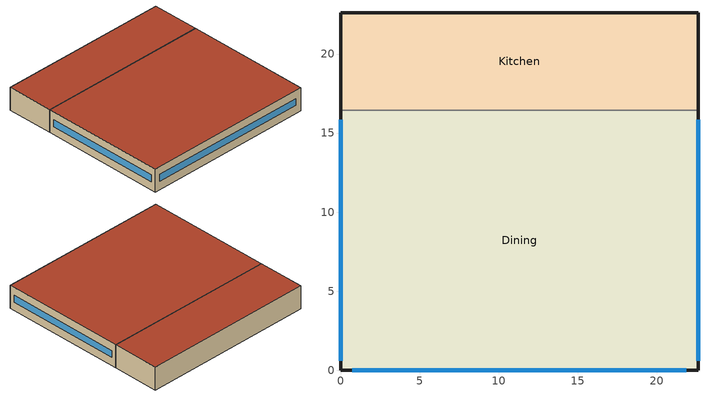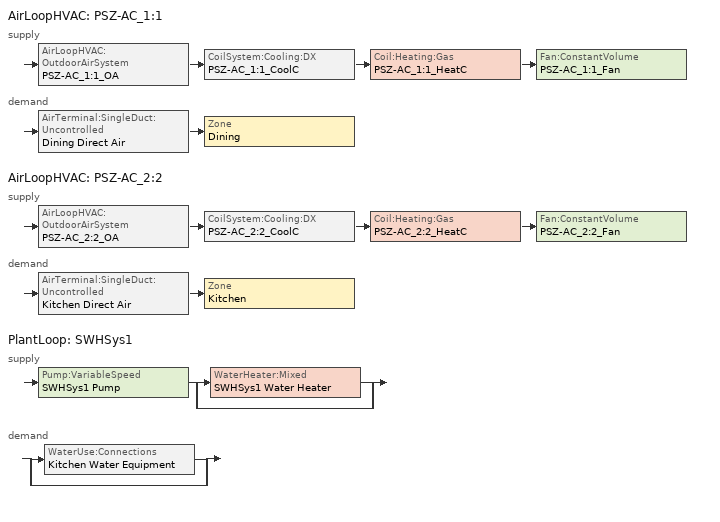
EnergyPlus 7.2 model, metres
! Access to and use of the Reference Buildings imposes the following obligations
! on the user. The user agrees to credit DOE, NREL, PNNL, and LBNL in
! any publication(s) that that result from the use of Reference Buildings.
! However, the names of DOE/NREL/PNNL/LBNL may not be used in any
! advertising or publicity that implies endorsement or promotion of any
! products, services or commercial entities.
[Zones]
Dining
 floor ground (ext-slab): 22.61,16.44 22.61,0 0,0 0,16.44 z0
 wall outside (Steel Frame Non-res Ext Wall): 0,16.44 0,0 22.61,0 22.61,16.44 z0:3.05
 wall to Kitchen (int-walls): 22.61,16.44 0,16.44 z0:3.05
 window (Window Non-res Fixed): 22.61,0.6 22.61,15.84 / 0.75,0 21.86,0 / 0,15.84 0,0.6 z1.07:1.98
 roof outside (IEAD Non-res Roof): 0,16.44 0,0 22.61,0 22.61,16.44 z3.05
Kitchen
 floor ground (ext-slab): 22.61,22.61 22.61,16.44 0,16.44 0,22.61 z0
 wall outside (Steel Frame Non-res Ext Wall): 22.61,16.44 22.61,22.61 0,22.61 0,16.44 z0:3.05
 roof outside (IEAD Non-res Roof): 0,22.61 0,16.44 22.61,16.44 22.61,22.61 z3.05
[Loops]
AirLoopHVAC 'PSZ-AC_1:1'
 supply: AirLoopHVAC:OutdoorAirSystem 'PSZ-AC_1:1_OA' > CoilSystem:Cooling:DX 'PSZ-AC_1:1_CoolC' > Coil:Heating:Gas 'PSZ-AC_1:1_HeatC' > Fan:ConstantVolume 'PSZ-AC_1:1_Fan'
 demand: AirTerminal:SingleDuct:Uncontrolled 'Dining Direct Air' > Zone 'Dining'
AirLoopHVAC 'PSZ-AC_2:2'
 supply: AirLoopHVAC:OutdoorAirSystem 'PSZ-AC_2:2_OA' > CoilSystem:Cooling:DX 'PSZ-AC_2:2_CoolC' > Coil:Heating:Gas 'PSZ-AC_2:2_HeatC' > Fan:ConstantVolume 'PSZ-AC_2:2_Fan'
 demand: AirTerminal:SingleDuct:Uncontrolled 'Kitchen Direct Air' > Zone 'Kitchen'
PlantLoop 'SWHSys1'
 supply: Pump:VariableSpeed 'SWHSys1 Pump' > split
  | WaterHeater:Mixed 'SWHSys1 Water Heater'
  | bypass
 demand: split
  | WaterUse:Connections 'Kitchen Water Equipment'
  | bypass
[Building]
Ref Bldg Full Service Restaurant Pre1980_v1.3_5.0: North Axis {deg}=0; Terrain=City; Loads Convergence Tolerance Value=0.04; Temperature Convergence Tolerance Value {deltaC}=0.2; Solar Distribution=FullInteriorAndExterior; Maximum Number of Warmup Days=25; Minimum Number of Warmup Days=6
[Site:Location]
USA MN-MINNEAPOLIS: Latitude {deg}=44.87; Longitude {deg}=-93.22; Time Zone {hr}=-6; Elevation {m}=255
[SizingPeriod:DesignDay] Day of Month=21; Humidity Condition Type=Wetbulb; Barometric Pressure {Pa}=98299; Rain Indicator=No; Snow Indicator=No; Daylight Saving Time Indicator=No; Solar Model Indicator=ASHRAEClearSky
Name | Month | Day Type | Maximum Dry-Bulb Temperature {C} | Daily Dry-Bulb Temperature Range {deltaC} | Wetbulb or DewPoint at Maximum Dry-Bulb {C} | Wind Speed {m/s} | Wind Direction {deg} | Sky Clearness
MINNEAPOLIS Ann Htg 99.6% Condns DB | 1 | WinterDesignDay | -26 | 0 | -26 | 3.9 | 310 | 0
MINNEAPOLIS Ann Clg .4% Condns WB=>MDB | 7 | SummerDesignDay | 30.7 | 10.3 | 24.8 | 6.2 | 180 | 1
[Site:WaterMainsTemperature]
Calculation Method=CORRELATION; Annual Average Outdoor Air Temperature {C}=7.21; Maximum Difference In Monthly Average Outdoor Air Temperatures {deltaC}=33.8
[Site:GroundTemperature:BuildingSurface]
19.332, 19.336, 19.402, 19.499, 20.187, 21.576, 22.125, 22.272, 20.641, 19.872, 19.644, 19.476
[Construction]
Steel Frame Non-res Ext Wall: Wood Siding, Steel Frame NonRes Wall Insulation, 1/2IN Gypsum
IEAD Non-res Roof: Roof Membrane, IEAD NonRes Roof Insulation, Metal Decking
ext-slab: HW CONCRETE
int-walls: 1/2IN Gypsum, 1/2IN Gypsum
Window Non-res Fixed: NonRes Fixed Assembly Window
InteriorFurnishings: Std Wood 6inch
[Material] Thermal Absorptance=0.9
Name | Roughness | Thickness {m} | Conductivity {W/m-K} | Density {kg/m3} | Specific Heat {J/kg-K} | Solar Absorptance | Visible Absorptance
Steel Frame NonRes Wall Insulation | MediumRough | 0.0438366 | 0.049 | 265 | 836.8 | 0.7 | 0.7
IEAD NonRes Roof Insulation | MediumRough | 0.134188 | 0.049 | 265 | 836.8 | 0.7 | 0.7
Std Wood 6inch | MediumSmooth | 0.15 | 0.12 | 540 | 1210 | 0.7 | 0.7
Wood Siding | MediumSmooth | 0.01 | 0.11 | 544.62 | 1210 | 0.78 | 0.78
1/2IN Gypsum | Smooth | 0.0127 | 0.16 | 784.9 | 830 | 0.92 | 0.92
HW CONCRETE | Rough | 0.1016 | 1.311 | 2240 | 836.8 | 0.7 | 0.7
Roof Membrane | VeryRough | 0.0095 | 0.16 | 1121.29 | 1460 | 0.7 | 0.7
Metal Decking | MediumSmooth | 0.0015 | 45.006 | 7680 | 418.4 | 0.7 | 0.3
[WindowMaterial:SimpleGlazingSystem]
NonRes Fixed Assembly Window: U-Factor {W/m2-K}=3.52036; Solar Heat Gain Coefficient=0.41
[Zone] Type=1; Multiplier=1; Floor Area {m2}=autocalculate; Part of Total Floor Area=Yes
Dining; Kitchen
[People] Number of People Schedule=BLDG_OCC_SCH; Fraction Radiant=0.3; Sensible Heat Fraction=AUTOCALCULATE; Activity Level Schedule=ACTIVITY_SCH; Enable ASHRAE 55 Comfort Warnings=No; Mean Radiant Temperature Calculation Type=ZoneAveraged; Work Efficiency Schedule=WORK_EFF_SCH; Clothing Insulation Schedule=CLOTHING_SCH; Air Velocity Schedule=AIR_VELO_SCH; Thermal Comfort Model 1 Type=FANGER
Name | Zone or ZoneList | Number of People Calculation Method | Zone Floor Area per Person {m2/person} | Number of People
Dining People | Dining | Area/Person | 1.39
Kitchen People | Kitchen | People |  | 7.5
[Lights] Schedule=BLDG_LIGHT_SCH; Design Level Calculation Method=Watts/Area; Return Air Fraction=0; Fraction Radiant=0.7; Fraction Visible=0.2; Fraction Replaceable=1; Return Air Fraction Calculated from Plenum Temperature=No
Name | Zone or ZoneList | Watts per Zone Floor Area {W/m2}
Dining_Lights | Dining | 27.38
Kitchen_Lights | Kitchen | 16.37
[ElectricEquipment] Design Level Calculation Method=EquipmentLevel
Name | Zone or ZoneList | Schedule | Design Level {W} | Fraction Latent | Fraction Radiant | Fraction Lost
Dining_MiscElec_Equip | Dining | BLDG_EQUIP_SCH | 22402 | 0.25 | 0.3 | 0
Kitchen_MiscElec_Equip | Kitchen | BLDG_EQUIP_SCH | 52500 | 0.25 | 0.3 | 0.2
Kitchen_ExhFan_Equip | Kitchen | Kitchen_Exhaust_SCH | 699 | 0 | 0 | 1
[GasEquipment]
Kitchen_MiscGas_Equip: Zone or ZoneList=Kitchen; Schedule=GAS_EQUIP_SCH; Design Level Calculation Method=EquipmentLevel; Design Level {W}=166994; Fraction Latent=0.1; Fraction Radiant=0.2; Fraction Lost=0.7
[Exterior:Lights]
Exterior Facade Lighting: Schedule=ALWAYS_ON; Design Level {W}=5081; Control Option=AstronomicalClock
[ZoneInfiltration:DesignFlowRate] Schedule=INFIL_HALF_ON_SCH; Design Flow Rate Calculation Method=Flow/ExteriorArea; Flow per Exterior Surface Area {m3/s-m2}=0.001133; Constant Term Coefficient=1; Temperature Term Coefficient=0; Velocity Term Coefficient=0; Velocity Squared Term Coefficient=0
Name | Zone or ZoneList
Dining_Infiltration | Dining
Kitchen_Infiltration | Kitchen
[InternalMass] Construction=InteriorFurnishings
Name | Zone | Surface Area {m2}
Dining Internal Mass | Dining | 743.4961
Kitchen Internal Mass | Kitchen | 278.8105
[ZoneMixing]
Kitchen Exhaust Fanmixing_0: Zone=Kitchen; Schedule=HVACOperationSchd; Design Flow Rate Calculation Method=Flow/Zone; Design Flow Rate {m3/s}=1.828; Source Zone=Dining; Delta Temperature {deltaC}=0
[Fan:ConstantVolume] Availability Schedule=HVACOperationSchd; Pressure Rise {Pa}=622; Maximum Flow Rate {m3/s}=AUTOSIZE; Motor In Airstream Fraction=1
Name | Fan Efficiency | Motor Efficiency
PSZ-AC_1:1_Fan | 0.56875 | 0.875
PSZ-AC_2:2_Fan | 0.546 | 0.84
[Fan:ZoneExhaust] Availability Schedule=HVACOperationSchd; Fan Efficiency=1; Pressure Rise {Pa}=1.0e-006
Name | Maximum Flow Rate {m3/s}
Dining Exhaust Fan | 1.828
Kitchen Exhaust Fan | 0.06
[Coil:Heating:Gas] Availability Schedule=ALWAYS_ON; Gas Burner Efficiency=0.78; Nominal Capacity {W}=AUTOSIZE
PSZ-AC_1:1_HeatC; PSZ-AC_2:2_HeatC
[Coil:Cooling:DX:TwoSpeed]
PSZ-AC_1:1_CoolC DXCoil: Availability Schedule=ALWAYS_ON; Rated High Speed Total Cooling Capacity {W}=AUTOSIZE; Rated High Speed Sensible Heat Ratio=AUTOSIZE; Rated High Speed COP {W/W}=3.23372; Rated High Speed Air Flow Rate {m3/s}=AUTOSIZE; Total Cooling Capacity Function of Temperature Curve=Measured_CoolCStandard10Ton_CapFT; Total Cooling Capacity Function of Flow Fraction Curve=Measured_CoolCStandard10Ton_CapFF; Energy Input Ratio Function of Temperature Curve=Measured_CoolCStandard10Ton_EIRFT; Energy Input Ratio Function of Flow Fraction Curve=Measured_CoolCStandard10Ton_EIRFFF; Part Load Fraction Correlation Curve=No_PLR_Degredation; Rated Low Speed Total Cooling Capacity {W}=AUTOSIZE; Rated Low Speed Sensible Heat Ratio=AUTOSIZE; Rated Low Speed COP {W/W}=3.28187; Rated Low Speed Air Flow Rate {m3/s}=AUTOSIZE; Low Speed Total Cooling Capacity Function of Temperature Curve=Measured_LowSpeedCoolCapLSFT; Low Speed Energy Input Ratio Function of Temperature Curve=Measured_LowSpeedCoolEIRLSFT
[Coil:Cooling:DX:SingleSpeed]
PSZ-AC_2:2_CoolC DXCoil: Availability Schedule=ALWAYS_ON; Rated Total Cooling Capacity {W}=AUTOSIZE; Rated Sensible Heat Ratio=AUTOSIZE; Rated COP {W/W}=3.50016; Rated Air Flow Rate {m3/s}=AUTOSIZE; Total Cooling Capacity Function of Temperature Curve=Cool-Cap-fT; Total Cooling Capacity Function of Flow Fraction Curve=ConstantCubic; Energy Input Ratio Function of Temperature Curve=Cool-EIR-fT; Energy Input Ratio Function of Flow Fraction Curve=ConstantCubic; Part Load Fraction Correlation Curve=Cool-PLF-fPLR
[Zone equipment]
Dining: Dining Exhaust Fan, Dining Direct Air
Kitchen: Kitchen Exhaust Fan, Kitchen Direct Air
[Sizing:Zone] Zone Cooling Design Supply Air Temperature Input Method=SupplyAirTemperature; Zone Cooling Design Supply Air Temperature {C}=14; Zone Heating Design Supply Air Temperature Input Method=SupplyAirTemperature; Zone Heating Design Supply Air Temperature {C}=40; Zone Cooling Design Supply Air Humidity Ratio {kgWater/kgDryAir}=0.0085; Zone Heating Design Supply Air Humidity Ratio {kgWater/kgDryAir}=0.008; Cooling Design Air Flow Method=DesignDay; Heating Design Air Flow Method=DesignDay
Name | Design Specification Outdoor Air Object
Dining | SZ DSOA Dining
Kitchen | SZ DSOA Kitchen
[DesignSpecification:OutdoorAir] Outdoor Air Method=Flow/Person
Name | Outdoor Air Flow per Person {m3/s-person}
SZ DSOA Dining | 0.01
SZ DSOA Kitchen | 0.008
[ZoneControl:Thermostat] Control Type Schedule=Dual Zone Control Type Sched
Name | Zone or ZoneList | Control 1
Dining Thermostat | Dining | Dining DualSPSched
Kitchen Thermostat | Kitchen | Kitchen DualSPSched
[ThermostatSetpoint:DualSetpoint]
Name | Heating Setpoint Temperature Schedule | Cooling Setpoint Temperature Schedule
Dining DualSPSched | HTGSETP_SCH | CLGSETP_SCH
Kitchen DualSPSched | HTGSETP_KITCHEN_SCH | CLGSETP_KITCHEN_SCH
[SetpointManager:SingleZone:Reheat] Control Variable=Temperature; Minimum Supply Air Temperature {C}=10; Maximum Supply Air Temperature {C}=50
Name | Control Zone | Setpoint Node or NodeList
SupAirTemp MngrDining | Dining | PSZ-AC_1:1 Supply Equipment Outlet Node
SupAirTemp MngrKitchen | Kitchen | PSZ-AC_2:2 Supply Equipment Outlet Node
[Sizing:System] Type of Load to Size On=Sensible; Design Outdoor Air Flow Rate {m3/s}=AUTOSIZE; Minimum System Air Flow Ratio=1; Preheat Design Temperature {C}=7; Preheat Design Humidity Ratio {kgWater/kgDryAir}=0.008; Precool Design Temperature {C}=12.8; Precool Design Humidity Ratio {kgWater/kgDryAir}=0.008; Central Cooling Design Supply Air Temperature {C}=12.8; Central Heating Design Supply Air Temperature {C}=40; Sizing Option=NonCoincident; Central Cooling Design Supply Air Humidity Ratio {kgWater/kgDryAir}=0.0085; Central Heating Design Supply Air Humidity Ratio {kgWater/kgDryAir}=0.008; Cooling Design Air Flow Method=DesignDay; Cooling Design Air Flow Rate {m3/s}=0; Heating Design Air Flow Method=DesignDay; Heating Design Air Flow Rate {m3/s}=0; System Outdoor Air Method=ZoneSum
Name | 100% Outdoor Air in Cooling | 100% Outdoor Air in Heating
PSZ-AC_1:1 | No | No
PSZ-AC_2:2 | YES | YES
[Controller:OutdoorAir] Minimum Outdoor Air Flow Rate {m3/s}=AUTOSIZE; Maximum Outdoor Air Flow Rate {m3/s}=AUTOSIZE; Economizer Control Action Type=ModulateFlow; Economizer Maximum Limit Dry-Bulb Temperature {C}=28; Economizer Maximum Limit Enthalpy {J/kg}=64000; Economizer Minimum Limit Dry-Bulb Temperature {C}=-100; Lockout Type=NoLockout; Minimum Limit Type=FixedMinimum; Minimum Outdoor Air Schedule=MinOA_Sched
Name | Economizer Control Type
PSZ-AC_1:1_OA_Controller | DifferentialDryBulb
PSZ-AC_2:2_OA_Controller | NoEconomizer
[AirLoopHVAC] Design Supply Air Flow Rate {m3/s}=AUTOSIZE
PSZ-AC_1:1; PSZ-AC_2:2
[CoilSystem:Cooling:DX] Availability Schedule=ALWAYS_ON
Name | Cooling Coil
PSZ-AC_1:1_CoolC | PSZ-AC_1:1_CoolC DXCoil
PSZ-AC_2:2_CoolC | PSZ-AC_2:2_CoolC DXCoil
[AirTerminal:SingleDuct:Uncontrolled] Availability Schedule=ALWAYS_ON; Maximum Air Flow Rate {m3/s}=AUTOSIZE
Dining Direct Air; Kitchen Direct Air
[AvailabilityManager:NightCycle] Applicability Schedule=ALWAYS_ON; Fan Schedule=HVACOperationSchd; Control Type=CycleOnAny; Thermostat Tolerance {deltaC}=1; Cycling Run Time {s}=1800
PSZ-AC_1:1 Availability Manager; PSZ-AC_2:2 Availability Manager
[SetpointManager:MixedAir] Control Variable=Temperature
Name | Setpoint Node or NodeList
PSZ-AC_1:1_CoolC SAT Manager | PSZ-AC_1:1_CoolC-PSZ-AC_1:1_HeatCNode
PSZ-AC_1:1_HeatC MixedAir Manager | PSZ-AC_1:1_HeatC-PSZ-AC_1:1_FanNode
PSZ-AC_1:1_OAMixed Air Temp Manager | PSZ-AC_1:1_OA-PSZ-AC_1:1_CoolCNode
PSZ-AC_2:2_CoolC SAT Manager | PSZ-AC_2:2_CoolC-PSZ-AC_2:2_HeatCNode
PSZ-AC_2:2_HeatC MixedAir Manager | PSZ-AC_2:2_HeatC-PSZ-AC_2:2_FanNode
PSZ-AC_2:2_OAMixed Air Temp Manager | PSZ-AC_2:2_OA-PSZ-AC_2:2_CoolCNode
[Refrigeration:Case] Availability Schedule=ALWAYS_ON; Zone=Kitchen; Rated Ambient Temperature {C}=23.88; Rated Ambient Relative Humidity {percent}=55; Latent Case Credit Curve Type=CaseTemperatureMethod; Standard Case Lighting Power per Unit Length {W/m}=33; Case Lighting Schedule=BLDG_LIGHT_SCH; Fraction of Lighting Energy to Case=1; Case Anti-Sweat Heater Power per Unit Length {W/m}=0; Minimum Anti-Sweat Heater Power per Unit Length {W/m}=0; Anti-Sweat Heater Control Type=None; Humidity at Zero Anti-Sweat Heater Energy {percent}=0; Case Height {m}=0; Defrost Energy Correction Curve Type=None
Name | Rated Total Cooling Capacity per Unit Length {W/m} | Rated Latent Heat Ratio | Rated Runtime Fraction | Case Length {m} | Case Operating Temperature {C} | Latent Case Credit Curve | Standard Case Fan Power per Unit Length {W/m} | Operating Case Fan Power per Unit Length {W/m} | Fraction of Anti-Sweat Heater Energy to Case | Case Defrost Power per Unit Length {W/m} | Case Defrost Type | Case Defrost Schedule | Case Defrost Drip-Down Schedule | Under Case HVAC Return Air Fraction | Refrigerated Case Restocking Schedule | Case Credit Fraction Schedule
Kitchen_Case:1_WALKINFREEZER | 688 | 0.1 | 0.4 | 2.44 | -23 | Kitchen_Case:1_WALKINFREEZERSingleShelfHorizontal_LatentEnergyMult | 74 | 74 | 0 | 820 | Electric | Kitchen_Case:1_WALKINFREEZER_CaseDefrost2aDaySched | Kitchen_Case:1_WALKINFREEZER_CaseDripDown2aDaySched | 0 | Kitchen_Case:1_WALKINFREEZER_WalkInStockingSched | Kitchen_Case:1_WALKINFREEZER_CaseCreditReduxSched
Kitchen_Case:2_SELFCONTAINEDDISPLAYCASE | 734 | 0.08 | 0.85 | 3.05 | 2 | Kitchen_Case:2_SELFCONTAINEDDISPLAYCASEMultiShelfVertical_LatentEnergyMult | 66 | 66 | 0.2 | 0 | None |  |  | 0.05 | Kitchen_Case:2_SELFCONTAINEDDISPLAYCASE_CaseStockingSched
[Refrigeration:CompressorRack] Heat Rejection Location=OUTDOORS; Design Condenser Fan Power {W}=330; Condenser Type=AIRCOOLED
Name | Design Compressor Rack COP {W/W} | Compressor Rack COP Function of Temperature Curve | Condenser Fan Power Function of Temperature Curve | Refrigeration Case Name or WalkIn Name or CaseAndWalkInList
RACK1 | 1.5 | RACK1_RackCOPfTCurve | RACK1_RackCondFanCurve2 | Kitchen_Case:1_WALKINFREEZER
RACK2 | 3 | RACK2_RackCOPfTCurve |  | Kitchen_Case:2_SELFCONTAINEDDISPLAYCASE
[WaterHeater:Mixed]
SWHSys1 Water Heater: Tank Volume {m3}=0.2; Setpoint Temperature Schedule=SWHSys1 Water Heater Setpoint Temperature Schedule Name; Deadband Temperature Difference {deltaC}=2; Maximum Temperature Limit {C}=82.2222; Heater Control Type=Cycle; Heater Maximum Capacity {W}=845000; Heater Fuel Type=NATURALGAS; Heater Thermal Efficiency=0.8; Off Cycle Parasitic Fuel Consumption Rate {W}=20; Off Cycle Parasitic Fuel Type=NATURALGAS; Off Cycle Parasitic Heat Fraction to Tank=0.8; On Cycle Parasitic Fuel Type=NATURALGAS; Ambient Temperature Indicator=SCHEDULE; Ambient Temperature Schedule=SWHSys1 Water Heater Ambient Temperature Schedule Name; Off Cycle Loss Coefficient to Ambient Temperature {W/K}=6; On Cycle Loss Coefficient to Ambient Temperature {W/K}=6; Use Side Effectiveness=1; Source Side Effectiveness=1; Use Side Design Flow Rate {m3/s}=AUTOSIZE; Source Side Design Flow Rate {m3/s}=AUTOSIZE; Indirect Water Heating Recovery Time {hr}=1.5
[WaterUse:Equipment]
Kitchen Water Equipment: Peak Flow Rate {m3/s}=0.00014; Flow Rate Fraction Schedule=BLDG_SWH_SCH; Target Temperature Schedule=Kitchen Water Equipment Temp Sched; Hot Water Supply Temperature Schedule=Kitchen Water Equipment Hot Supply Temp Sched; Zone=Kitchen; Sensible Fraction Schedule=Kitchen Water Equipment Sensible fract sched; Latent Fraction Schedule=Kitchen Water Equipment Latent fract sched
[Pump:VariableSpeed]
SWHSys1 Pump: Rated Flow Rate {m3/s}=AUTOSIZE; Rated Pump Head {Pa}=0.1; Rated Power Consumption {W}=AUTOSIZE; Motor Efficiency=1; Fraction of Motor Inefficiencies to Fluid Stream=0; Coefficient 1 of the Part Load Performance Curve=0; Coefficient 2 of the Part Load Performance Curve=1; Coefficient 3 of the Part Load Performance Curve=0; Coefficient 4 of the Part Load Performance Curve=0; Minimum Flow Rate {m3/s}=0; Pump Control Type=Intermittent
[PlantEquipmentList]
SWHSys1 Equipment List: SWHSys1 Water Heater
[Sizing:Plant]
SWHSys1: Loop Type=Heating; Design Loop Exit Temperature {C}=60; Loop Design Temperature Difference {deltaC}=5
[SetpointManager:Scheduled]
SWHSys1 Loop Setpoint Manager: Control Variable=Temperature; Schedule=SWHSys1-Loop-Temp-Schedule; Setpoint Node or NodeList=SWHSys1 Supply Outlet Node
[PlantEquipmentOperationSchemes]
SWHSys1 Loop Operation Scheme List: Control Scheme 1=SWHSys1 Operation Scheme; Control Scheme 1 Schedule=PlantOnSched
[PlantEquipmentOperation:HeatingLoad]
SWHSys1 Operation Scheme: Load Range 1 Lower Limit {W}=0; Load Range 1 Upper Limit {W}=1000000000000000; Range 1 Equipment List=SWHSys1 Equipment List
[PlantLoop]
SWHSys1: Fluid Type=Water; Plant Equipment Operation Scheme=SWHSys1 Loop Operation Scheme List; Maximum Loop Temperature {C}=60; Minimum Loop Temperature {C}=10; Maximum Loop Flow Rate {m3/s}=AUTOSIZE; Minimum Loop Flow Rate {m3/s}=0; Plant Loop Volume {m3}=AUTOSIZE; Load Distribution Scheme=Optimal
[WaterUse:Connections]
Kitchen Water Equipment: Water Use Equipment 1=Kitchen Water Equipment
[UtilityCost:Tariff]
Name | Output Meter | Conversion Factor Choice | Season Schedule | Monthly Charge or Variable | Group
NorthernStatesPow_A-14_GeneralService | Electricity:Facility | kWh | NorthernStatesPowSeasonSchedule | 22.04 | Comm Elect
NorthernStatesPow_A-10_SmallGeneral | Electricity:Facility | kWh | NorthernStatesPowSeasonSchedule | 6.88 | Comm Elect
MN_EIAMonthlyRateGas | Gas:Facility | MCF |  | 0 | Comm Gas
[UtilityCost:Charge:Block]
annualEnergyCharge: Tariff=NorthernStatesPow_A-14_GeneralService; Source Variable=totalEnergy; Season=annual; Category Variable=EnergyCharges; Block Size Multiplier Value or Variable=TotalDemand; Block Size 1 Value or Variable=400; Block 1 Cost per Unit Value or Variable=0.0331; Block Size 2 Value or Variable=remaining; Block 2 Cost per Unit Value or Variable=0.0261
[UtilityCost:Charge:Simple]
Name | Tariff | Source Variable | Season | Category Variable | Cost per Unit Value or Variable
WinterBasicDemandCharge | NorthernStatesPow_A-14_GeneralService | TotalDemand | Winter | DemandCharges | 6.61
SummerBasicDemandCharge | NorthernStatesPow_A-14_GeneralService | TotalDemand | Summer | DemandCharges | 9.26
TaxofSixPercent | NorthernStatesPow_A-14_GeneralService | SubTotal | Annual | Taxes | 0.06
SummerBasicEnergyCharge | NorthernStatesPow_A-10_SmallGeneral | TotalEnergy | Summer | EnergyCharges | 0.0758
WinterBasicEnergyCharge | NorthernStatesPow_A-10_SmallGeneral | TotalEnergy | Winter | EnergyCharges | 0.0658
TaxofSixPercent | NorthernStatesPow_A-10_SmallGeneral | SubTotal | Annual | Taxes | 0.06
MonthlyRateGasCharge | MN_EIAMonthlyRateGas | totalEnergy | Annual | EnergyCharges | MN_MonthlyGasRates
TaxofSixPercent | MN_EIAMonthlyRateGas | SubTotal | Annual | Taxes | 0.06
[UtilityCost:Qualify] Variable=TotalDemand; Threshold Value or Variable=25; Season=Annual; Threshold Test=Count
Name | Tariff | Qualify Type | Number of Months
MinDemand25kw | NorthernStatesPow_A-14_GeneralService | Minimum | 12
MaxDemand25kw | NorthernStatesPow_A-10_SmallGeneral | Maximum | 1
[UtilityCost:Variable]
MN_MonthlyGasRates: Tariff=MN_EIAMonthlyRateGas; Variable Type=Currency; January Value=8.22; February Value=8.3; March Value=7.55; April Value=7.59; May Value=8.5; June Value=9.1; July Value=8.54; August Value=8.23; September Value=7.64; October Value=7.35; November Value=7.23; December Value=7.56
[Schedule:Compact]
ALWAYS_ON; PlantOnSched: Through: 12/31, For: AllDays, Until: 24:00, 1
ACTIVITY_SCH: Through: 12/31, For: AllDays, Until: 24:00, 120
AIR_VELO_SCH; Kitchen Water Equipment Sensible fract sched: Through: 12/31, For: AllDays, Until: 24:00, 0.2
BLDG_EQUIP_SCH: Through: 12/31, For: Weekday, Until: 06:00, 0.1, Until: 07:00, 0.25, Until: 09:00, 0.35, Until: 10:00, 0.25, Until: 13:00, 0.35, Until: 16:00, 0.25, Until: 19:00, 0.35, Until: 24:00, 0.25, For: Saturday, Until: 06:00, 0.1, Until: 07:00, 0.25, Until: 09:00, 0.35, Until: 10:00, 0.25, Until: 13:00, 0.35, Until: 16:00, 0.25, Until: 19:00, 0.35, Until: 24:00, 0.25, For: SummerDesignDay, Until: 24:00, 0.35, For: WinterDesignDay, Until: 24:00, 0, For: Sunday Holidays AllOtherDays, Until: 06:00, 0.1, Until: 07:00, 0.25, Until: 09:00, 0.35, Until: 10:00, 0.25, Until: 13:00, 0.35, Until: 16:00, 0.25, Until: 19:00, 0.35, Until: 24:00, 0.25
BLDG_LIGHT_SCH: Through: 12/31, For: SummerDesignDay, Until: 24:00, 1, For: WinterDesignDay, Until: 24:00, 0, For: Weekday Saturday Sunday Holidays AllOtherDays, Until: 01:00, 0.45, Until: 05:00, 0.15, Until: 06:00, 0.45, Until: 24:00, 0.9
BLDG_OCC_SCH: Through: 12/31, For: Weekdays, Until: 01:00, 0.05, Until: 05:00, 0, Until: 06:00, 0.05, Until: 07:00, 0.1, Until: 10:00, 0.4, Until: 11:00, 0.2, Until: 12:00, 0.5, Until: 13:00, 0.8, Until: 14:00, 0.7, Until: 15:00, 0.4, Until: 16:00, 0.2, Until: 17:00, 0.25, Until: 18:00, 0.5, Until: 21:00, 0.8, Until: 22:00, 0.5, Until: 23:00, 0.35, Until: 24:00, 0.2, For: SummerDesignDay, Until: 24:00, 1, For: WinterDesignDay, Until: 24:00, 0, For: Saturday, Until: 01:00, 0.05, Until: 06:00, 0, Until: 07:00, 0.05, Until: 09:00, 0.5, Until: 10:00, 0.4, Until: 11:00, 0.2, Until: 12:00, 0.45, Until: 14:00, 0.5, Until: 15:00, 0.35, Until: 18:00, 0.3, Until: 19:00, 0.7, Until: 20:00, 0.9, Until: 21:00, 0.7, Until: 22:00, 0.65, Until: 23:00, 0.55, Until: 24:00, 0.35, For: Sunday Holidays AllOtherDays, Until: 01:00, 0.05, Until: 06:00, 0, Until: 07:00, 0.05, Until: 09:00, 0.5, Until: 11:00, 0.2, Until: 12:00, 0.3, Until: 14:00, 0.5, Until: 15:00, 0.3, Until: 16:00, 0.2, Until: 17:00, 0.25, Until: 18:00, 0.35, Until: 19:00, 0.55, Until: 20:00, 0.65, Until: 21:00, 0.7, Until: 22:00, 0.35, Until: 24:00, 0.2
CLOTHING_SCH: Through: 04/30, For: AllDays, Until: 24:00, 1, Through: 09/30, For: AllDays, Until: 24:00, 0.5, Through: 12/31, For: AllDays, Until: 24:00, 1
GAS_EQUIP_SCH: Through: 12/31, For: Weekdays Saturday, Until: 05:00, 0.02, Until: 06:00, 0.05, Until: 07:00, 0.1, Until: 08:00, 0.15, Until: 09:00, 0.2, Until: 10:00, 0.15, Until: 13:00, 0.25, Until: 14:00, 0.2, Until: 15:00, 0.15, Until: 16:00, 0.2, Until: 19:00, 0.3, Until: 21:00, 0.2, Until: 22:00, 0.15, Until: 23:00, 0.1, Until: 24:00, 0.05, For: SummerDesignDay, Until: 24:00, 0.25, For: WinterDesignDay, Until: 24:00, 0, For: Sunday Holidays AllOtherDays, Until: 05:00, 0.02, Until: 06:00, 0.05, Until: 07:00, 0.1, Until: 08:00, 0.15, Until: 09:00, 0.2, Until: 10:00, 0.15, Until: 13:00, 0.25, Until: 14:00, 0.2, Until: 15:00, 0.15, Until: 16:00, 0.2, Until: 19:00, 0.3, Until: 21:00, 0.2, Until: 22:00, 0.15, Until: 23:00, 0.1, Until: 24:00, 0.05
Kitchen_Exhaust_SCH; HVACOperationSchd; MinOA_Sched: Through: 12/31, For: AllDays, Until: 01:00, 1, Until: 05:00, 0, Until: 24:00, 1
INFIL_HALF_ON_SCH: Through: 12/31, For: Weekdays SummerDesignDay, Until: 05:00, 1, Until: 24:00, 0.5, For: Saturday WinterDesignDay, Until: 05:00, 1, Until: 24:00, 0.5, For: Sunday Holidays AllOtherDays, Until: 05:00, 1, Until: 24:00, 0.5
WORK_EFF_SCH: Through: 12/31, For: AllDays, Until: 24:00, 0
Dual Zone Control Type Sched: Through: 12/31, For: AllDays, Until: 24:00, 4
CLGSETP_KITCHEN_SCH: Through: 12/31, For: WinterDesignDay, Until: 24:00, 30, For: AllOtherDays, Until: 01:00, 26, Until: 05:00, 30, Until: 24:00, 26
HTGSETP_KITCHEN_SCH: Through: 12/31, For: SummerDesignDay, Until: 24:00, 15.6, For: WinterDesignDay, Until: 24:00, 19, For: AllOtherDays, Until: 01:00, 19, Until: 05:00, 15.6, Until: 24:00, 19
CLGSETP_SCH: Through: 12/31, For: WinterDesignDay, Until: 24:00, 30, For: AllOtherDays, Until: 01:00, 24, Until: 05:00, 30, Until: 24:00, 24
HTGSETP_SCH: Through: 12/31, For: SummerDesignDay, Until: 24:00, 15.6, For: WinterDesignDay, Until: 24:00, 21, For: AllOtherDays, Until: 01:00, 21, Until: 05:00, 15.6, Until: 24:00, 21
Kitchen_Case:1_WALKINFREEZER_CaseCreditReduxSched: Through: 12/31, For:AllDays, Interpolate:No, Until: 7:00, 0.2, Until: 21:00, 0.4, Until: 24:00, 0.2
Kitchen_Case:1_WALKINFREEZER_CaseDefrost2aDaySched: Through: 12/31, For:AllDays, Interpolate:Yes, Until: 11:00, 0, Until: 11:20, 1, Until: 23:00, 0, Until: 23:20, 1, Until: 24:00, 0
Kitchen_Case:1_WALKINFREEZER_CaseDripDown2aDaySched: Through: 12/31, For:AllDays, Interpolate:Yes, Until: 11:00, 0, Until: 11:30, 1, Until: 23:00, 0, Until: 23:30, 1, Until: 24:00, 0
Kitchen_Case:1_WALKINFREEZER_WalkInStockingSched: Through: 12/31, For: Tuesday Friday, Until: 4:00, 0, Until: 5:00, 725, Until: 6:00, 417, Until: 7:00, 290, Until: 24:00, 0, For: AllOtherDays, Until: 4:00, 0, Until: 5:00, 125, Until: 6:00, 117, Until: 7:00, 90, Until: 19:00, 0, Until: 20:00, 125, Until: 21:00, 117, Until: 22:00, 90, Until: 24:00, 0
Kitchen_Case:2_SELFCONTAINEDDISPLAYCASE_CaseStockingSched: Through: 12/31, For:AllDays, Until: 6:00, 0, Until: 7:00, 50, Until: 9:00, 70, Until: 10:00, 80, Until: 11:00, 70, Until: 13:00, 50, Until: 14:00, 80, Until: 15:00, 90, Until: 16:00, 80, Until: 24:00, 0
BLDG_SWH_SCH: Through: 12/31, For: Weekdays SummerDesignDay, Until: 01:00, 0.2, Until: 06:00, 0, Until: 07:00, 0.15, Until: 08:00, 0.6, Until: 09:00, 0.55, Until: 10:00, 0.45, Until: 11:00, 0.4, Until: 12:00, 0.45, Until: 13:00, 0.4, Until: 14:00, 0.35, Until: 17:00, 0.3, Until: 18:00, 0.4, Until: 19:00, 0.55, Until: 20:00, 0.6, Until: 21:00, 0.5, Until: 22:00, 0.55, Until: 23:00, 0.45, Until: 24:00, 0.25, For: Saturday WinterDesignDay, Until: 01:00, 0.2, Until: 06:00, 0, Until: 09:00, 0.15, Until: 10:00, 0.5, Until: 11:00, 0.45, Until: 13:00, 0.5, Until: 14:00, 0.45, Until: 16:00, 0.4, Until: 17:00, 0.35, Until: 18:00, 0.4, Until: 20:00, 0.55, Until: 21:00, 0.5, Until: 22:00, 0.55, Until: 23:00, 0.4, Until: 24:00, 0.3, For: Sunday Holidays AllOtherDays, Until: 01:00, 0.25, Until: 06:00, 0, Until: 10:00, 0.15, Until: 12:00, 0.5, Until: 14:00, 0.4, Until: 17:00, 0.3, Until: 18:00, 0.4, Until: 20:00, 0.5, Until: 21:00, 0.4, Until: 22:00, 0.5, Until: 23:00, 0.4, Until: 24:00, 0.2
Kitchen Water Equipment Hot Supply Temp Sched; Kitchen Water Equipment Temp Sched: Through: 12/31, For: AllDays, Until: 24:00, 49
Kitchen Water Equipment Latent fract sched: Through: 12/31, For: AllDays, Until: 24:00, 0.05
SWHSys1 Water Heater Ambient Temperature Schedule Name: Through: 12/31, For: AllDays, Until: 24:00, 22
SWHSys1 Water Heater Setpoint Temperature Schedule Name; SWHSys1-Loop-Temp-Schedule: Through: 12/31, For: AllDays, Until: 24:00, 60
NorthernStatesPowSeasonSchedule: Through: 5/31, For: AllDays, Until: 24:00, 1, Through: 9/30, For: AllDays, Until: 24:00, 3, Through: 12/31, For: AllDays, Until: 24:00, 1
[Curve:Quadratic]
Name | Coefficient1 Constant | Coefficient2 x | Coefficient3 x**2 | Minimum Value of x | Maximum Value of x | Minimum Curve Output | Maximum Curve Output
Cool-PLF-fPLR | 0.909496 | 0.0986477 | -0.00819488 | 0 | 1 | 0.7 | 1
Measured_CoolCStandard10Ton_CapFF | 0.7685 | 0.2315 | 0 | 0.776 | 1.197
Measured_CoolCStandard10Ton_EIRFFF | 1.192 | -0.1917 | 0 | 0.776 | 1.197
No_PLR_Degredation | 1 | 0 | 0 | 0 | 1
RACK1_RackCOPfTCurve | 1.7603 | -0.0377 | 0.0004 | 10 | 35
RACK1_RackCondFanCurve2 | 0 | 0.0286 | 0 | 0 | 35
RACK2_RackCOPfTCurve | 1 | 0 | 0 | 0 | 50
[Curve:Cubic]
Name | Coefficient1 Constant | Coefficient2 x | Coefficient3 x**2 | Coefficient4 x**3 | Minimum Value of x | Maximum Value of x
ConstantCubic | 1 | 0 | 0 | 0 | -100 | 100
Kitchen_Case:1_WALKINFREEZERSingleShelfHorizontal_LatentEnergyMult | 0.020376 | 0.00024378 | 1.14e-05 | 1.811e-07 | -35 | 20
Kitchen_Case:2_SELFCONTAINEDDISPLAYCASEMultiShelfVertical_LatentEnergyMult | 0.0265263 | 0.00107803 | -6.02558e-05 | 1.23732e-06 | -35 | 20
[Curve:Biquadratic]
Name | Coefficient1 Constant | Coefficient2 x | Coefficient3 x**2 | Coefficient4 y | Coefficient5 y**2 | Coefficient6 x*y | Minimum Value of x | Maximum Value of x | Minimum Value of y | Maximum Value of y
Cool-Cap-fT | 0.971212 | -0.0152755 | 0.00144345 | -0.00039321 | -6.8364e-06 | -0.000290596 | -100 | 100 | -100 | 100
Cool-EIR-fT | 0.286871 | 0.0239022 | -0.000810648 | 0.0134585 | 0.000338936 | -0.000487004 | -100 | 100 | -100 | 100
Measured_LowSpeedCoolCapLSFT | 0.4136 | 0.03105 | 0 | 0.006952 | -0.0002128 | 0 | 11.1 | 29.4 | 10 | 50.3
Measured_CoolCStandard10Ton_CapFT | 0.52357 | 0.03478 | 0 | -0.001915 | -0.00010838 | 0 | 11.1 | 29.4 | 10 | 50.3
Measured_LowSpeedCoolEIRLSFT | 1.1389 | -0.04518 | 0.0014298 | 0.006044 | 0.0006745 | -0.0012325 | 11.1 | 29.4 | 10 | 50.3
Measured_CoolCStandard10Ton_EIRFT | 0.9847 | -0.04285 | 0.0013562 | 0.009934 | 0.0006398 | -0.001169 | 11.1 | 29.4 | 10 | 50.3
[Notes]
DOE Commercial Reference Building
Full Service Restaurant, pre-1980 existing building construction
EnergyPlus Version 5.0
ASHRAE Standard 62-1999
Description:  Single story, Two zone building.
Form:         Area = 511 m2 (5,500 ft2); Number of Stories = 1; Shape = rectangle, Aspect ratio = 1.0
Envelope:     Envelope thermal properties vary with climate according to Briggs, et al. (1987).
Opaque constructions: steel frame walls; built-up flat roof (insulation above deck); slab-on-grade floor
Windows: window-to-wall ratio = 17.1%
Infiltration = 1.5 cfm/ft2 above grade wall area at 0.3 in wc (75 Pa) adjusted to 0.016 in wc (4 Pa).
50% of full value when ventilation system on.
HVAC:         PSZ-AC, gas furnace
Economizers per ASHRAE 90.1-2004
Exhaust:      Kitchen exhaust 1888 L/s (4000 cfm), 97% of exhaust make-up air from dining
Kitchen exhaust fan modeled as exterior load to avoid getting double make-up air
Refrigeration: Walk-in cooler and walk-in freezer
Int. gains:   W/m2 (W/ft2)   lights          elec plug        gas plug
Detached Shading:               None
Daylight:                       None
Natural Ventilation:            None
Zonal Equipment:                None
Air Primary Loops:              PSZ-AC:1; PSZ-AC:2
Plant Loops:                    SHWSys1
System Equipment Autosize:      Yes
Purchased Cooling:              None
Purchased Heating:              None
Coils:                          Coil:Cooling:DX:SingleSpeed; Coil:Cooling:DX:TwoSpeed; Coil:Heating:Gas
Pumps:                          None
Boilers:                        None
Chillers:                       None
Reference citation for the Commercial Reference Buildings:
Deru, M.; Field, K.; Studer, D.; Benne, K.; Griffith, B.; Torcellini, P;
Halverson, M.; Winiarski, D.; Liu, B.; Rosenberg, M.; Huang, J.;
Yazdanian, M.; Crawley, D. (2010).
U.S. Department of Energy Commercial Reference Building Models of the National Building Stock.
Washington, DC: U.S. Department of Energy, Energy Efficiency and
Renewable Energy, Office of Building Technologies.
***GENERAL SIMULATION PARAMETERS***
Number of Zones: 2
***HOLIDAYS & DAYLIGHT SAVINGS***
